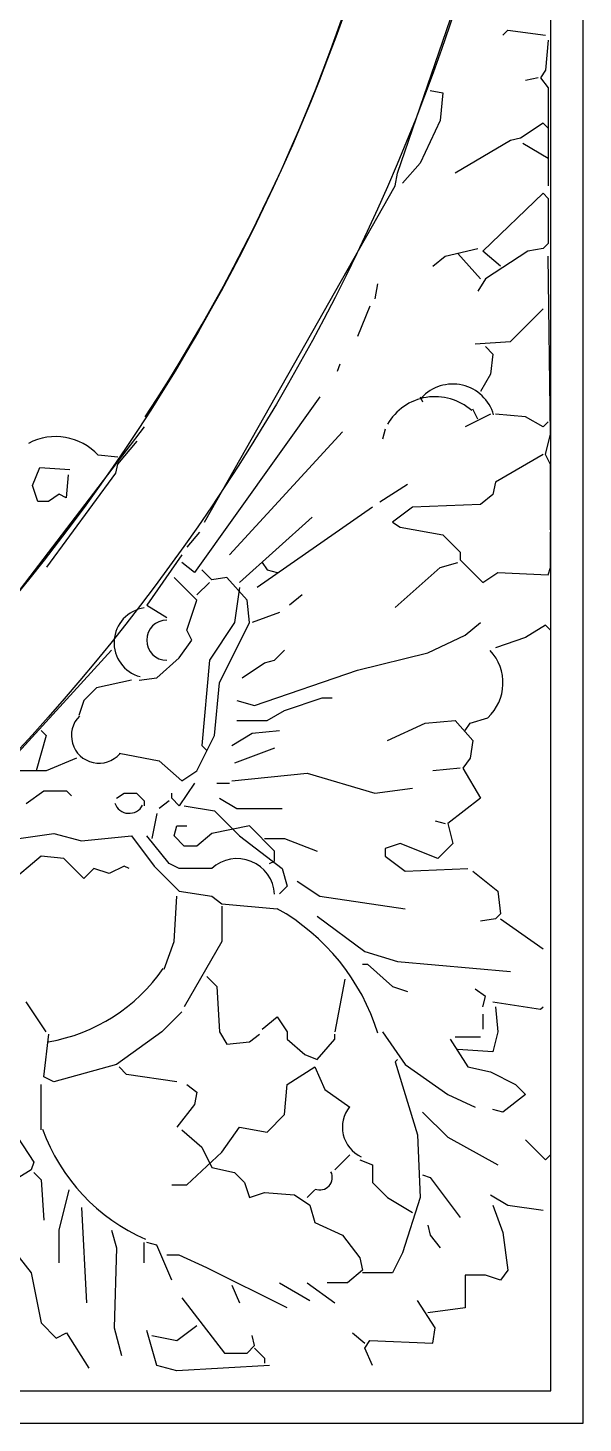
# Model space of a CAD drawing. Extents: x -747684 to -361709, y -438585 to -234743.
# Drawn here: x -372419.6 to -372289.8, y -243027.9 to -242702 of the extents above; entities that cross this region are included whole.
import ezdxf

# ---------------------------------------------------------------- set-up
doc = ezdxf.new("R2010")
doc.units = 0
doc.header["$LTSCALE"] = 100
doc.header["$MEASUREMENT"] = 0
doc.layers.add('2', color=1, linetype='CONTINUOUS')
doc.layers.add('2D', color=7, linetype='CONTINUOUS')

msp = doc.modelspace()

# ---------------------------------------------------------------- linework, layer by layer
at = {"layer": '2', "color": 8}
for p, q in [((-372333.16, -242735.91), (-372312.64, -242676.1)), ((-372308.53, -242703.66), (-372307.36, -242702.49)), ((-372307.36, -242702.49), (-372298.56, -242703.66)), ((-372297.98, -242704.83), (-372298.56, -242711.87)), ((-372298.56, -242711.87), (-372299.74, -242713.63)), ((-372300.32, -242713.63), (-372303.25, -242714.22)), ((-372299.74, -242713.63), (-372297.98, -242715.97)), ((-372325.54, -242716.56), (-372322.61, -242717.15)), ((-372322.61, -242717.15), (-372323.19, -242723.6)), ((-372297.98, -242715.97), (-372297.98, -242738.85)), ((-372323.19, -242723.6), (-372327.88, -242733.57)), ((-372299.15, -242724.18), (-372304.43, -242727.7)), ((-372297.98, -242725.36), (-372299.15, -242724.18)), ((-372306.77, -242728.29), (-372319.67, -242735.91)), ((-372304.43, -242727.7), (-372306.77, -242728.29)), ((-372303.84, -242728.88), (-372297.98, -242732.39)), ((-372327.88, -242733.57), (-372331.99, -242738.26)), ((-372333.75, -242738.85), (-372333.16, -242735.91)), ((-372378.32, -242817.43), (-372333.75, -242738.85)), ((-372313.22, -242754.09), (-372299.15, -242740.6)), ((-372299.15, -242740.6), (-372297.98, -242741.78)), ((-372297.98, -242741.78), (-372297.98, -242752.33)), ((-372322.02, -242755.27), (-372314.4, -242753.51)), ((-372319.09, -242754.68), (-372313.81, -242760.54)), ((-372309.12, -242757.61), (-372313.22, -242754.09)), ((-372302.67, -242754.09), (-372312.64, -242760.54)), ((-372299.15, -242753.51), (-372302.67, -242754.09)), ((-372297.98, -242752.33), (-372299.15, -242753.51)), ((-372324.95, -242757.61), (-372322.02, -242755.27)), ((-372297.39, -242796.9), (-372297.98, -242755.27)), ((-372312.64, -242760.54), (-372314.4, -242763.48)), ((-372337.85, -242761.72), (-372338.44, -242765.23)), ((-372339.61, -242766.99), (-372342.54, -242774.03)), ((-372306.77, -242775.2), (-372299.15, -242767.58)), ((-372314.98, -242775.79), (-372306.77, -242775.2)), ((-372312.64, -242776.38), (-372310.88, -242778.14)), ((-372346.65, -242780.48), (-372347.24, -242782.24)), ((-372310.88, -242778.14), (-372311.46, -242782.83)), ((-372311.46, -242782.83), (-372313.81, -242786.93)), ((-372351.34, -242788.11), (-372380.66, -242829.16)), ((-372327.88, -242788.11), (-372327.3, -242789.28)), ((-372311.46, -242792.21), (-372317.33, -242795.14)), ((-372314.4, -242793.38), (-372315.57, -242791.04)), ((-372303.25, -242792.8), (-372310.29, -242792.21)), ((-372299.15, -242795.14), (-372303.25, -242792.8)), ((-372392.39, -242795.14), (-372428.75, -242842.64)), ((-372346.06, -242796.32), (-372372.45, -242825.05)), ((-372336.09, -242795.73), (-372336.68, -242798.07)), ((-372297.98, -242793.97), (-372299.15, -242795.14)), ((-372298.56, -242801.59), (-372297.39, -242796.9)), ((-372398.56, -242803.86), (-372394, -242798.47)), ((-372398.56, -242802.2), (-372403.13, -242801.79)), ((-372299.15, -242801.59), (-372310.29, -242808.04)), ((-372297.39, -242803.94), (-372298.56, -242801.59)), ((-372418.47, -242808.84), (-372416.81, -242804.69)), ((-372416.81, -242804.69), (-372409.76, -242805.11)), ((-372415.15, -242827.91), (-372398.98, -242805.94)), ((-372410.17, -242806.35), (-372410.59, -242811.74)), ((-372398.98, -242805.94), (-372398.56, -242803.86)), ((-372297.39, -242819.19), (-372297.39, -242803.94)), ((-372417.22, -242812.57), (-372418.47, -242808.84)), ((-372330.82, -242808.63), (-372337.27, -242812.74)), ((-372310.29, -242808.04), (-372310.88, -242810.98)), ((-372414.74, -242812.57), (-372417.22, -242812.57)), ((-372412.25, -242810.91), (-372414.74, -242812.57)), ((-372410.59, -242811.74), (-372412.25, -242810.91)), ((-372313.81, -242813.32), (-372329.64, -242813.91)), ((-372310.88, -242810.98), (-372313.81, -242813.32)), ((-372353.1, -242816.25), (-372370.11, -242831.5)), ((-372339.03, -242813.91), (-372366, -242832.67)), ((-372329.64, -242813.91), (-372334.33, -242817.43)), ((-372379.49, -242819.77), (-372382.42, -242823.29)), ((-372334.33, -242817.43), (-372332.58, -242818.6)), ((-372332.58, -242818.6), (-372322.61, -242820.36)), ((-372297.39, -242827.98), (-372297.39, -242819.77)), ((-372322.61, -242820.36), (-372318.5, -242824.46)), ((-372383.59, -242825.05), (-372391.8, -242836.78)), ((-372318.5, -242824.46), (-372318.5, -242826.22)), ((-372318.5, -242826.22), (-372313.22, -242831.5)), ((-372380.66, -242829.16), (-372383.59, -242826.81)), ((-372376.56, -242830.91), (-372378.9, -242828.57)), ((-372364.83, -242826.81), (-372363.66, -242828.57)), ((-372363.66, -242828.57), (-372361.31, -242829.16)), ((-372333.75, -242837.37), (-372323.19, -242827.98)), ((-372323.19, -242827.98), (-372319.09, -242826.81)), ((-372313.22, -242831.5), (-372309.7, -242829.16)), ((-372309.7, -242829.16), (-372297.98, -242829.74)), ((-372297.98, -242829.74), (-372297.39, -242827.98)), ((-372380.08, -242835.61), (-372385.35, -242830.33)), ((-372377.14, -242831.5), (-372380.08, -242834.43)), ((-372373.04, -242830.33), (-372376.56, -242830.91)), ((-372368.35, -242835.61), (-372373.04, -242830.33)), ((-372370.11, -242832.67), (-372371.28, -242840.88)), ((-372382.42, -242842.64), (-372380.08, -242835.61)), ((-372367.76, -242840.88), (-372368.35, -242835.61)), ((-372355.45, -242834.43), (-372358.38, -242836.78)), ((-372391.8, -242836.78), (-372387.11, -242839.71)), ((-372360.72, -242838.54), (-372367.17, -242840.88)), ((-372381.25, -242844.99), (-372382.42, -242842.64)), ((-372371.28, -242840.88), (-372377.14, -242849.68)), ((-372317.33, -242843.82), (-372313.81, -242840.88)), ((-372298.56, -242841.47), (-372303.25, -242844.4)), ((-372297.39, -242842.64), (-372298.56, -242841.47)), ((-372384.18, -242849.09), (-372381.25, -242844.99)), ((-372326.12, -242847.92), (-372317.33, -242843.82)), ((-372303.25, -242844.4), (-372310.29, -242846.75)), ((-372400.01, -242847.33), (-372431.68, -242881.93)), ((-372389.46, -242853.79), (-372384.18, -242849.09)), ((-372361.9, -242849.68), (-372359.55, -242847.33)), ((-372342.54, -242852.03), (-372326.12, -242847.92)), ((-372377.14, -242849.68), (-372378.9, -242869.62)), ((-372369.52, -242853.79), (-372364.24, -242850.27)), ((-372366.59, -242860.24), (-372342.54, -242852.03)), ((-372364.24, -242850.27), (-372361.9, -242849.68)), ((-372395.32, -242854.37), (-372403.53, -242856.13)), ((-372393.56, -242854.37), (-372389.46, -242853.79)), ((-372375.97, -242867.27), (-372374.8, -242854.96)), ((-372406.47, -242859.06), (-372407.64, -242862.58)), ((-372403.53, -242856.13), (-372406.47, -242859.06)), ((-372370.69, -242859.06), (-372366.59, -242860.24)), ((-372359.55, -242861.41), (-372350.75, -242858.48)), ((-372350.75, -242858.48), (-372348.41, -242858.48)), ((-372363.66, -242863.75), (-372359.55, -242861.41)), ((-372370.69, -242863.75), (-372363.66, -242863.75)), ((-372335.51, -242868.45), (-372326.71, -242864.34)), ((-372326.71, -242864.34), (-372319.67, -242863.75)), ((-372319.67, -242863.75), (-372315.57, -242868.45)), ((-372317.33, -242866.1), (-372316.16, -242864.34)), ((-372316.16, -242864.34), (-372312.05, -242863.17)), ((-372415.26, -242867.27), (-372417.61, -242875.48)), ((-372416.43, -242866.1), (-372415.26, -242867.27)), ((-372380.08, -242875.48), (-372375.97, -242867.27)), ((-372371.87, -242869.62), (-372367.17, -242866.69)), ((-372367.17, -242866.69), (-372360.72, -242866.1)), ((-372315.57, -242868.45), (-372316.16, -242872.55)), ((-372398.26, -242871.38), (-372388.87, -242873.14)), ((-372378.9, -242869.62), (-372377.73, -242870.79)), ((-372361.9, -242870.21), (-372371.28, -242873.72)), ((-372408.22, -242872.55), (-372415.26, -242875.48)), ((-372388.87, -242873.14), (-372383.59, -242877.83)), ((-372318.5, -242874.9), (-372324.95, -242875.48)), ((-372316.16, -242872.55), (-372317.91, -242874.9)), ((-372317.91, -242874.9), (-372313.81, -242881.93)), ((-372415.26, -242875.48), (-372422.89, -242875.48)), ((-372380.66, -242878.42), (-372384.18, -242883.69)), ((-372383.59, -242877.83), (-372380.08, -242875.48)), ((-372375.38, -242878.42), (-372372.45, -242878.42)), ((-372371.87, -242877.83), (-372354.27, -242876.07)), ((-372354.27, -242876.07), (-372338.44, -242880.76)), ((-372419.95, -242883.11), (-372415.85, -242880.18)), ((-372415.85, -242880.18), (-372410.57, -242880.18)), ((-372410.57, -242880.18), (-372409.4, -242881.35)), ((-372398.84, -242881.93), (-372397.08, -242880.76)), ((-372397.08, -242880.76), (-372394.15, -242880.76)), ((-372394.15, -242880.76), (-372392.39, -242882.52)), ((-372385.94, -242881.93), (-372385.94, -242880.76)), ((-372338.44, -242880.76), (-372329.64, -242879.59)), ((-372392.39, -242882.52), (-372392.39, -242883.69)), ((-372386.53, -242882.52), (-372388.87, -242884.28)), ((-372384.18, -242883.69), (-372385.94, -242881.93)), ((-372383.01, -242883.69), (-372375.97, -242884.87)), ((-372375.97, -242884.87), (-372370.11, -242890.73)), ((-372374.8, -242881.93), (-372370.69, -242884.28)), ((-372370.69, -242884.28), (-372360.14, -242884.28)), ((-372313.81, -242881.93), (-372321.43, -242887.8)), ((-372389.46, -242885.45), (-372390.63, -242891.32)), ((-372385.35, -242890.73), (-372384.77, -242888.39)), ((-372384.77, -242888.39), (-372382.42, -242888.39)), ((-372367.76, -242888.39), (-372376.56, -242890.14)), ((-372361.9, -242894.25), (-372367.76, -242888.39)), ((-372324.37, -242887.21), (-372322.02, -242887.8)), ((-372321.43, -242887.8), (-372320.26, -242892.49)), ((-372421.71, -242891.32), (-372413.5, -242890.14)), ((-372413.5, -242890.14), (-372407.05, -242891.9)), ((-372407.05, -242891.9), (-372395.32, -242890.73)), ((-372395.32, -242890.73), (-372390.05, -242897.77)), ((-372386.53, -242897.18), (-372391.8, -242890.73)), ((-372383.01, -242893.08), (-372385.35, -242890.73)), ((-372376.56, -242890.14), (-372380.08, -242893.08)), ((-372370.11, -242890.73), (-372360.14, -242898.35)), ((-372364.24, -242891.32), (-372359.55, -242891.32)), ((-372359.55, -242891.32), (-372351.93, -242894.25)), ((-372380.08, -242893.08), (-372383.01, -242893.08)), ((-372361.9, -242896.6), (-372361.9, -242894.25)), ((-372332.58, -242892.49), (-372336.09, -242893.66)), ((-372336.09, -242893.66), (-372336.09, -242895.42)), ((-372323.78, -242896.01), (-372332.58, -242892.49)), ((-372320.26, -242892.49), (-372323.78, -242896.01)), ((-372416.43, -242895.42), (-372424.06, -242901.87)), ((-372411.16, -242896.01), (-372416.43, -242895.42)), ((-372406.47, -242900.7), (-372411.16, -242896.01)), ((-372397.08, -242897.77), (-372400.6, -242899.53)), ((-372395.91, -242898.35), (-372397.08, -242897.77)), ((-372390.05, -242897.77), (-372384.18, -242903.63)), ((-372384.18, -242898.35), (-372386.53, -242897.18)), ((-372363.07, -242897.18), (-372361.9, -242896.6)), ((-372336.09, -242895.42), (-372331.4, -242898.94)), ((-372404.12, -242898.35), (-372406.47, -242900.7)), ((-372400.6, -242899.53), (-372404.12, -242898.35)), ((-372376.56, -242898.35), (-372384.18, -242898.35)), ((-372360.14, -242898.35), (-372358.96, -242902.46)), ((-372356.62, -242901.29), (-372351.34, -242904.81)), ((-372331.4, -242898.94), (-372316.74, -242898.35)), ((-372315.57, -242898.94), (-372309.7, -242903.63)), ((-372384.18, -242903.63), (-372376.56, -242904.81)), ((-372358.96, -242902.46), (-372360.72, -242904.22)), ((-372309.7, -242903.63), (-372309.12, -242908.91)), ((-372385.35, -242915.36), (-372384.77, -242904.81)), ((-372376.56, -242904.81), (-372374.21, -242906.56)), ((-372374.21, -242906.56), (-372361.31, -242907.74)), ((-372374.21, -242907.15), (-372374.21, -242915.36)), ((-372351.34, -242904.81), (-372331.4, -242907.74)), ((-372351.93, -242909.5), (-372340.79, -242917.71)), ((-372310.29, -242910.08), (-372313.81, -242910.67)), ((-372309.12, -242908.91), (-372310.29, -242910.08)), ((-372309.12, -242910.08), (-372299.15, -242917.12)), ((-372387.7, -242921.81), (-372385.35, -242915.36)), ((-372374.21, -242915.36), (-372383.01, -242930.61)), ((-372340.79, -242917.71), (-372333.16, -242920.05)), ((-372341.37, -242920.64), (-372340.2, -242920.64)), ((-372340.2, -242920.64), (-372334.33, -242925.92)), ((-372333.16, -242920.05), (-372306.77, -242922.4)), ((-372297.39, -242918.29), (-372297.39, -242976.94)), ((-372377.73, -242923.57), (-372375.38, -242925.92)), ((-372345.48, -242924.16), (-372347.82, -242936.47)), ((-372375.38, -242925.92), (-372374.8, -242936.47)), ((-372334.33, -242925.92), (-372330.82, -242927.09)), ((-372312.64, -242928.26), (-372314.98, -242926.5)), ((-372415.26, -242936.47), (-372419.95, -242929.44)), ((-372313.22, -242930.61), (-372312.64, -242928.26)), ((-372310.88, -242929.44), (-372299.74, -242931.19)), ((-372310.29, -242930.61), (-372309.7, -242936.47)), ((-372299.74, -242931.19), (-372299.15, -242930.61)), ((-372383.59, -242931.78), (-372388.29, -242936.47)), ((-372364.83, -242935.89), (-372361.31, -242932.95)), ((-372361.31, -242932.95), (-372358.96, -242936.47)), ((-372313.22, -242932.37), (-372313.22, -242935.89)), ((-372415.85, -242947.03), (-372414.68, -242937.06)), ((-372388.29, -242936.47), (-372398.84, -242944.1)), ((-372374.8, -242936.47), (-372373.04, -242939.4)), ((-372367.76, -242938.82), (-372365.42, -242937.06)), ((-372358.96, -242936.47), (-372358.96, -242938.23)), ((-372347.82, -242938.23), (-372347.82, -242937.06)), ((-372336.68, -242936.47), (-372331.4, -242944.1)), ((-372309.7, -242936.47), (-372310.88, -242941.16)), ((-372373.04, -242939.4), (-372367.76, -242938.82)), ((-372358.96, -242938.23), (-372354.86, -242941.75)), ((-372351.93, -242942.92), (-372347.82, -242938.23)), ((-372320.85, -242938.23), (-372316.74, -242944.68)), ((-372319.67, -242937.65), (-372313.81, -242937.65)), ((-372310.88, -242941.16), (-372319.09, -242940.58)), ((-372354.86, -242941.75), (-372351.93, -242942.92)), ((-372333.16, -242942.92), (-372333.75, -242943.51)), ((-372333.75, -242943.51), (-372328.47, -242960.52)), ((-372413.5, -242948.2), (-372415.85, -242947.03)), ((-372398.84, -242944.1), (-372413.5, -242948.2)), ((-372396.5, -242946.44), (-372398.26, -242944.68)), ((-372384.77, -242948.2), (-372396.5, -242946.44)), ((-372358.96, -242948.79), (-372352.51, -242944.68)), ((-372352.51, -242944.68), (-372350.17, -242949.96)), ((-372331.4, -242944.1), (-372321.43, -242951.13)), ((-372316.74, -242944.68), (-372311.46, -242945.86)), ((-372311.46, -242945.86), (-372305.6, -242948.79)), ((-372416.43, -242959.34), (-372416.43, -242948.79)), ((-372382.42, -242948.79), (-372380.08, -242950.55)), ((-372359.55, -242955.82), (-372358.96, -242948.79)), ((-372350.17, -242949.96), (-372344.3, -242954.07)), ((-372305.6, -242948.79), (-372303.25, -242951.13)), ((-372380.66, -242953.48), (-372384.77, -242958.76)), ((-372380.08, -242950.55), (-372380.66, -242953.48)), ((-372321.43, -242951.13), (-372314.98, -242954.07)), ((-372303.25, -242951.13), (-372308.53, -242955.24)), ((-372425.82, -242955.24), (-372418.19, -242966.97)), ((-372363.66, -242959.93), (-372359.55, -242955.82)), ((-372327.3, -242955.24), (-372321.43, -242961.1)), ((-372308.53, -242955.24), (-372310.88, -242954.65)), ((-372383.59, -242959.34), (-372378.9, -242963.45)), ((-372374.21, -242964.62), (-372370.11, -242958.76)), ((-372370.11, -242958.76), (-372363.66, -242959.93)), ((-372328.47, -242960.52), (-372327.88, -242975.18)), ((-372321.43, -242961.1), (-372309.7, -242967.55)), ((-372298.56, -242966.38), (-372303.25, -242961.69)), ((-372382.42, -242972.24), (-372374.21, -242964.62)), ((-372378.9, -242963.45), (-372376.56, -242968.14)), ((-372347.82, -242968.73), (-372344.3, -242965.21)), ((-372341.96, -242966.38), (-372339.03, -242967.55)), ((-372297.39, -242965.21), (-372298.56, -242966.38)), ((-372418.78, -242968.73), (-372421.71, -242970.49)), ((-372418.19, -242966.97), (-372418.78, -242968.73)), ((-372418.19, -242969.31), (-372416.43, -242971.07)), ((-372376.56, -242968.14), (-372371.28, -242969.31)), ((-372371.28, -242969.31), (-372368.93, -242971.66)), ((-372339.03, -242967.55), (-372339.03, -242971.66)), ((-372327.3, -242969.9), (-372325.54, -242970.49)), ((-372416.43, -242971.07), (-372415.85, -242980.45)), ((-372385.94, -242972.24), (-372382.42, -242972.24)), ((-372368.93, -242971.66), (-372367.76, -242975.18)), ((-372339.03, -242971.66), (-372335.51, -242975.18)), ((-372325.54, -242970.49), (-372318.5, -242979.87)), ((-372409.98, -242973.42), (-372412.33, -242982.8)), ((-372367.76, -242975.18), (-372364.24, -242974)), ((-372364.24, -242974), (-372357.21, -242974.59)), ((-372357.21, -242974.59), (-372353.69, -242976.94)), ((-372354.27, -242975.18), (-372352.51, -242973.42)), ((-372335.51, -242975.18), (-372329.64, -242978.7)), ((-372327.88, -242975.18), (-372331.99, -242988.08)), ((-372311.46, -242974.59), (-372307.36, -242976.94)), ((-372407.05, -242977.52), (-372405.88, -242999.81)), ((-372353.69, -242976.94), (-372352.51, -242981.04)), ((-372310.88, -242976.94), (-372308.53, -242983.39)), ((-372307.36, -242976.94), (-372299.15, -242978.11)), ((-372297.39, -242979.28), (-372297.39, -243012.71)), ((-372412.33, -242982.8), (-372412.33, -242990.42)), ((-372400.01, -242982.8), (-372398.84, -242986.91)), ((-372352.51, -242981.04), (-372346.06, -242983.97)), ((-372326.12, -242981.63), (-372325.54, -242983.97)), ((-372425.23, -242984.56), (-372418.78, -242992.77)), ((-372392.39, -242990.42), (-372392.39, -242985.73)), ((-372389.46, -242986.32), (-372391.8, -242985.73)), ((-372346.06, -242983.97), (-372341.96, -242989.25)), ((-372325.54, -242983.97), (-372323.19, -242986.91)), ((-372308.53, -242983.39), (-372307.36, -242992.18)), ((-372398.84, -242986.91), (-372399.43, -243005.67)), ((-372385.94, -242994.53), (-372389.46, -242986.32)), ((-372384.18, -242988.66), (-372387.11, -242988.66)), ((-372377.73, -242991.6), (-372384.18, -242988.66)), ((-372341.96, -242989.25), (-372341.37, -242992.18)), ((-372331.99, -242988.08), (-372334.33, -242992.77)), ((-372358.96, -243000.98), (-372377.73, -242991.6)), ((-372341.37, -242992.18), (-372344.89, -242995.12)), ((-372307.36, -242992.18), (-372309.12, -242994.53)), ((-372418.78, -242992.77), (-372416.43, -243004.5)), ((-372371.87, -242995.7), (-372370.11, -242999.81)), ((-372360.72, -242995.12), (-372353.69, -242999.22)), ((-372354.27, -242995.12), (-372347.82, -242999.81)), ((-372344.89, -242995.12), (-372349.58, -242995.12)), ((-372334.33, -242992.77), (-372341.37, -242992.77)), ((-372312.64, -242993.36), (-372317.33, -242993.36)), ((-372317.33, -242993.36), (-372317.33, -243000.98)), ((-372309.12, -242994.53), (-372312.64, -242993.36)), ((-372383.59, -242998.63), (-372373.63, -243011.54)), ((-372324.37, -243005.67), (-372328.47, -242999.22)), ((-372317.33, -243000.98), (-372326.12, -243002.15)), ((-372416.43, -243004.5), (-372412.92, -243008.02)), ((-372399.43, -243005.67), (-372397.67, -243012.12)), ((-372384.77, -243008.6), (-372380.08, -243005.08)), ((-372324.95, -243009.19), (-372324.37, -243005.67)), ((-372412.92, -243008.02), (-372410.57, -243006.84)), ((-372410.57, -243006.84), (-372405.29, -243015.05)), ((-372389.46, -243014.47), (-372391.8, -243006.26)), ((-372390.63, -243007.43), (-372384.77, -243008.6)), ((-372366.59, -243009.78), (-372367.17, -243007.43)), ((-372343.72, -243006.84), (-372340.79, -243009.19)), ((-372340.79, -243010.36), (-372339.61, -243008.6)), ((-372339.61, -243008.6), (-372324.95, -243009.19)), ((-372373.63, -243011.54), (-372368.35, -243011.54)), ((-372368.35, -243011.54), (-372366.59, -243009.78)), ((-372366.59, -243010.36), (-372364.24, -243012.71)), ((-372339.03, -243014.47), (-372340.79, -243010.36)), ((-372384.77, -243015.64), (-372389.46, -243014.47)), ((-372363.07, -243014.47), (-372384.77, -243015.64)), ((-372364.24, -243012.71), (-372364.24, -243013.88))]:
    msp.add_line(p, q, dxfattribs=at)
for centre, radius, start, end in [((-372320.26, -242795.14), 9.97, 16.3895, 137.2906), ((-372324.37, -242801.01), 12.9, 48.5763, 149.9314), ((-372413.08, -242810.91), 13.49, 42.5104, 118.0725), ((-372387.11, -242844.99), 4.69, 90, 270), ((-372319.67, -242854.96), 11.14, 312.8789, 42.8789), ((-372402.95, -242867.27), 6.45, 135, 318.8141), ((-372395.91, -242881.93), 3.52, 198.4349, 333.4349), ((-372370.69, -242904.81), 8.8, 3.3665, 132.2737), ((-372421.71, -242898.35), 41.05, 279.7276, 325.4077), ((-372338.44, -242958.76), 7.62, 141.3402, 245.2249), ((-372374.21, -242944.1), 44.57, 199.8552, 246.413), ((-372351.34, -242970.49), 2.93, 248.1986, 26.5651)]:
    msp.add_arc(centre, radius, start, end, dxfattribs=at)
at = {"layer": '2D', "color": 8}
for p, q in [((-372289.79, -243027.89), (-372289.79, -242073.18)), ((-372297.33, -243020.34), (-372297.33, -242080.72)), ((-372297.39, -242830.91), (-372297.39, -242915.95)), ((-372374.8, -242854.96), (-372367.76, -242840.88)), ((-373236.95, -243020.34), (-372297.33, -243020.34)), ((-373244.49, -243027.89), (-372289.79, -243027.89))]:
    msp.add_line(p, q, dxfattribs=at)
for radius in [470.9, 446.64]:
    msp.add_circle((-372767.14, -242550.53), radius, dxfattribs=at)
for centre, radius, start, end in [((-372749.53, -242558.23), 427.51, 326.7231, 348.4748), ((-372391.22, -242845.58), 8.21, 98.1301, 255.0686), ((-372385.94, -242951.72), 50.43, 17.1985, 60.7512)]:
    msp.add_arc(centre, radius, start, end, dxfattribs=at)

doc.saveas('drawing.dxf')
